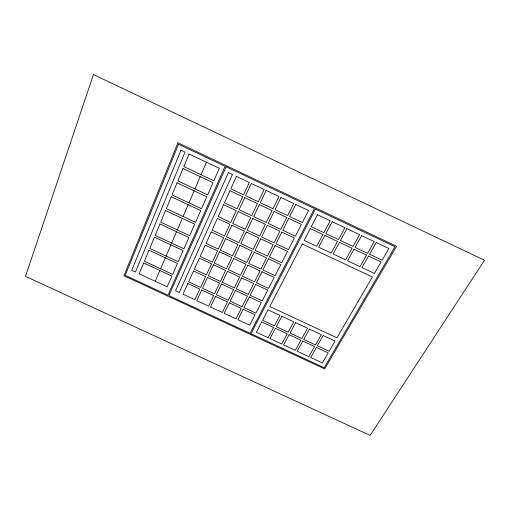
<?xml version="1.0" encoding="UTF-8"?>
<svg xmlns="http://www.w3.org/2000/svg" width="510" height="510" viewBox="0 0 510 510"><rect width="100%" height="100%" fill="white"/><g stroke="black" fill="none" stroke-linecap="round" stroke-linejoin="round"><path stroke-width="0.76" d="M155.244 281.284L159.885 270.491M160.618 268.789L165.342 257.799M166.088 256.071L170.895 244.883M171.653 243.123L176.549 231.731M177.321 229.94L182.306 218.344M183.09 216.514L188.165 204.701M188.968 202.84L194.138 190.81M194.954 188.91L200.22 176.651M201.055 174.72L206.422 162.231M93.464 74.587L25.5 276.331L370.113 435.412L484.5 260.247L93.464 74.587M177.933 142.806L123.949 275.744L324.666 368.921L396.55 246.26L177.933 142.806M178.538 144.292L125.218 275.336L167.975 295.188L225.088 166.317L178.538 144.292M180.967 150.195L131.701 270.345L135.443 272.079L185.009 152.107L180.967 150.195M143.705 262.956L139.185 273.819L167.184 286.83L171.908 276.088L143.705 262.956M149.022 250.187L144.419 261.248L172.654 274.393L177.467 263.453L149.022 250.187M154.428 237.195L149.742 248.446L178.226 261.732L183.128 250.601L154.428 237.195M159.936 223.96L155.167 235.416L183.9 248.842L188.885 237.507L159.936 223.96M165.546 210.483L160.688 222.15L189.669 235.722L194.75 224.177L165.546 210.483M171.264 196.758L166.317 208.641L195.553 222.36L200.723 210.605L171.264 196.758M177.085 182.778L172.042 194.884L201.539 208.749L206.811 196.777L177.085 182.778M183.013 168.536L177.875 180.865L207.64 194.89L213.008 182.688L183.013 168.536M189.057 154.02L183.823 166.585L213.856 180.763L219.326 168.332L189.057 154.02M226.102 166.789L168.899 295.615L250.11 333.323L314.466 208.596L226.102 166.789M228.384 172.616L175.567 290.726L179.29 292.459L232.413 174.516L228.384 172.616M187.852 283.509L183.013 294.187L194.909 299.714L199.844 289.087L187.852 283.509M193.551 270.957L188.617 281.826L200.615 287.41L205.638 276.592L193.551 270.957M199.346 258.175L194.329 269.242L206.429 274.89L211.535 263.874L199.346 258.175M205.249 245.17L200.137 256.434L212.345 262.14L217.547 250.926L205.249 245.17M211.255 231.922L206.053 243.391L218.363 249.16L223.66 237.743L211.255 231.922M217.375 218.427L212.077 230.112L224.496 235.939L229.895 224.311L217.375 218.427M223.609 204.688L218.21 216.584L230.743 222.481L236.238 210.636L223.609 204.688M229.959 190.689L224.464 202.808L237.105 208.768L242.703 196.701L229.959 190.689M236.43 176.422L230.826 188.776L243.589 194.794L249.294 182.503L236.43 176.422M201.711 289.96L196.764 300.581L208.647 306.102L213.677 295.526L201.711 289.96M207.525 277.472L202.489 288.284L214.474 293.862L219.593 283.101L207.525 277.472M213.441 264.766L208.316 275.77L220.403 281.405L225.618 270.453L213.441 264.766M219.466 251.825L214.251 263.026L226.44 268.725L231.744 257.569L219.466 251.825M225.598 238.648L220.288 250.059L232.579 255.816L237.985 244.456L225.598 238.648M231.846 225.229L226.44 236.85L238.839 242.671L244.341 231.1L231.846 225.229M238.208 211.561L232.7 223.399L245.214 229.277L250.818 217.502L238.208 211.561M244.692 197.638L239.082 209.693L251.704 215.641L257.416 203.643L244.692 197.638M251.296 183.447L245.578 195.738L258.315 201.75L264.135 189.522L251.296 183.447M215.545 296.399L210.502 306.963L222.36 312.477L227.498 301.958L215.545 296.399M221.48 283.981L216.342 294.735L228.301 300.301L233.529 289.597L221.48 283.981M227.517 271.339L222.29 282.285L234.351 287.914L239.668 277.019L227.517 271.339M233.663 258.468L228.34 269.611L240.51 275.298L245.922 264.205L233.663 258.468M239.923 245.367L234.498 256.715L246.776 262.459L252.284 251.169L239.923 245.367M246.292 232.018L240.777 243.576L253.158 249.384L258.768 237.883L246.292 232.018M252.788 218.427L247.165 230.195L259.654 236.066L265.372 224.355L252.788 218.427M259.399 204.58L253.674 216.572L266.277 222.507L272.104 210.573L259.399 204.58M266.137 190.466L260.304 202.687L273.022 208.686L278.957 196.528L266.137 190.466M229.36 302.825L224.215 313.338L236.06 318.839L241.287 308.378L229.36 302.825M235.41 290.477L230.169 301.174L242.116 306.733L247.439 296.087L235.41 290.477M241.568 277.905L236.238 288.787L248.281 294.41L253.699 283.573L241.568 277.905M247.834 265.104L242.409 276.19L254.554 281.864L260.074 270.835L247.834 265.104M254.216 252.074L248.689 263.358L260.948 269.095L266.564 257.862L254.216 252.074M260.718 238.801L255.089 250.289L267.45 256.09L273.175 244.653L260.718 238.801M267.342 225.28L261.604 236.984L274.074 242.849L279.907 231.196L267.342 225.28M274.087 211.503L268.241 223.431L280.825 229.36L286.76 217.489L274.087 211.503M280.959 197.472L275.005 209.623L287.697 215.615L293.747 203.522L280.959 197.472M243.155 309.245L237.909 319.7L249.728 325.195L255.064 314.791L243.155 309.245M249.32 296.96L243.978 307.6L255.905 313.153L261.33 302.564L249.32 296.96M255.593 284.459L250.161 295.284L262.185 300.894L267.712 290.12L255.593 284.459M261.987 271.728L256.453 282.75L268.579 288.418L274.208 277.446L261.987 271.728M268.49 258.768L262.86 269.988L275.094 275.719L280.819 264.55L268.49 258.768M275.119 245.565L269.382 256.995L281.724 262.784L287.551 251.411L275.119 245.565M281.864 232.12L276.025 243.761L288.475 249.613L294.41 238.03L281.864 232.12M288.743 218.42L282.789 230.284L295.347 236.2L301.397 224.394L288.743 218.42M295.749 204.465L289.68 216.552L302.353 222.532L308.518 210.509L295.749 204.465M315.46 209.074L251.035 333.75L324.207 367.723L395.02 246.712L315.46 209.074M261.732 321.944L256.364 332.265L268.139 337.728L273.589 327.458L261.732 321.944M268.043 309.812L262.58 320.318L274.45 325.839L279.996 315.384L268.043 309.812M302.277 243.99L269.764 306.497L336.963 337.837L372.357 276.987L302.277 243.99M310.29 228.588L304.17 240.357L316.697 246.26L322.913 234.549L310.29 228.588M317.488 214.748L311.253 226.733L323.895 232.7L330.231 220.773L317.488 214.748M275.438 328.319L269.975 338.583L281.73 344.046L287.277 333.827L275.438 328.319M281.864 316.257L276.305 326.7L288.156 332.22L293.805 321.823L281.864 316.257M324.889 235.48L318.654 247.178L331.162 253.068L337.492 241.428L324.889 235.48M332.22 221.716L325.871 233.631L338.493 239.592L344.938 227.728L332.22 221.716M289.125 334.688L283.56 344.894L295.296 350.344L300.945 340.189L289.125 334.688M295.666 322.69L290.005 333.081L301.837 338.583L307.587 328.242L295.666 322.69M339.462 242.358L333.119 253.993L345.608 259.87L352.047 248.293L339.462 242.358M346.921 228.665L340.463 240.522L353.06 246.47L359.62 234.67L346.921 228.665M302.793 341.043L297.126 351.199L308.843 356.643L314.594 346.532L302.793 341.043M309.449 329.116L303.686 339.443L315.499 344.945L321.345 334.662L309.449 329.116M354.01 249.224L347.559 260.795L360.022 266.666L366.575 255.147L354.01 249.224M361.603 235.607L355.03 247.395L367.608 253.336L374.283 241.6L361.603 235.607M316.436 347.393L310.673 357.491L322.371 362.922L328.217 352.875L316.436 347.393M323.206 335.523L317.341 345.799L329.141 351.288L335.089 341.062L323.206 335.523M368.532 256.077L361.972 267.584L374.416 273.443L381.078 261.993L368.532 256.077M376.259 242.537L369.572 254.26L382.13 260.189L388.913 248.523L376.259 242.537"/></g></svg>
